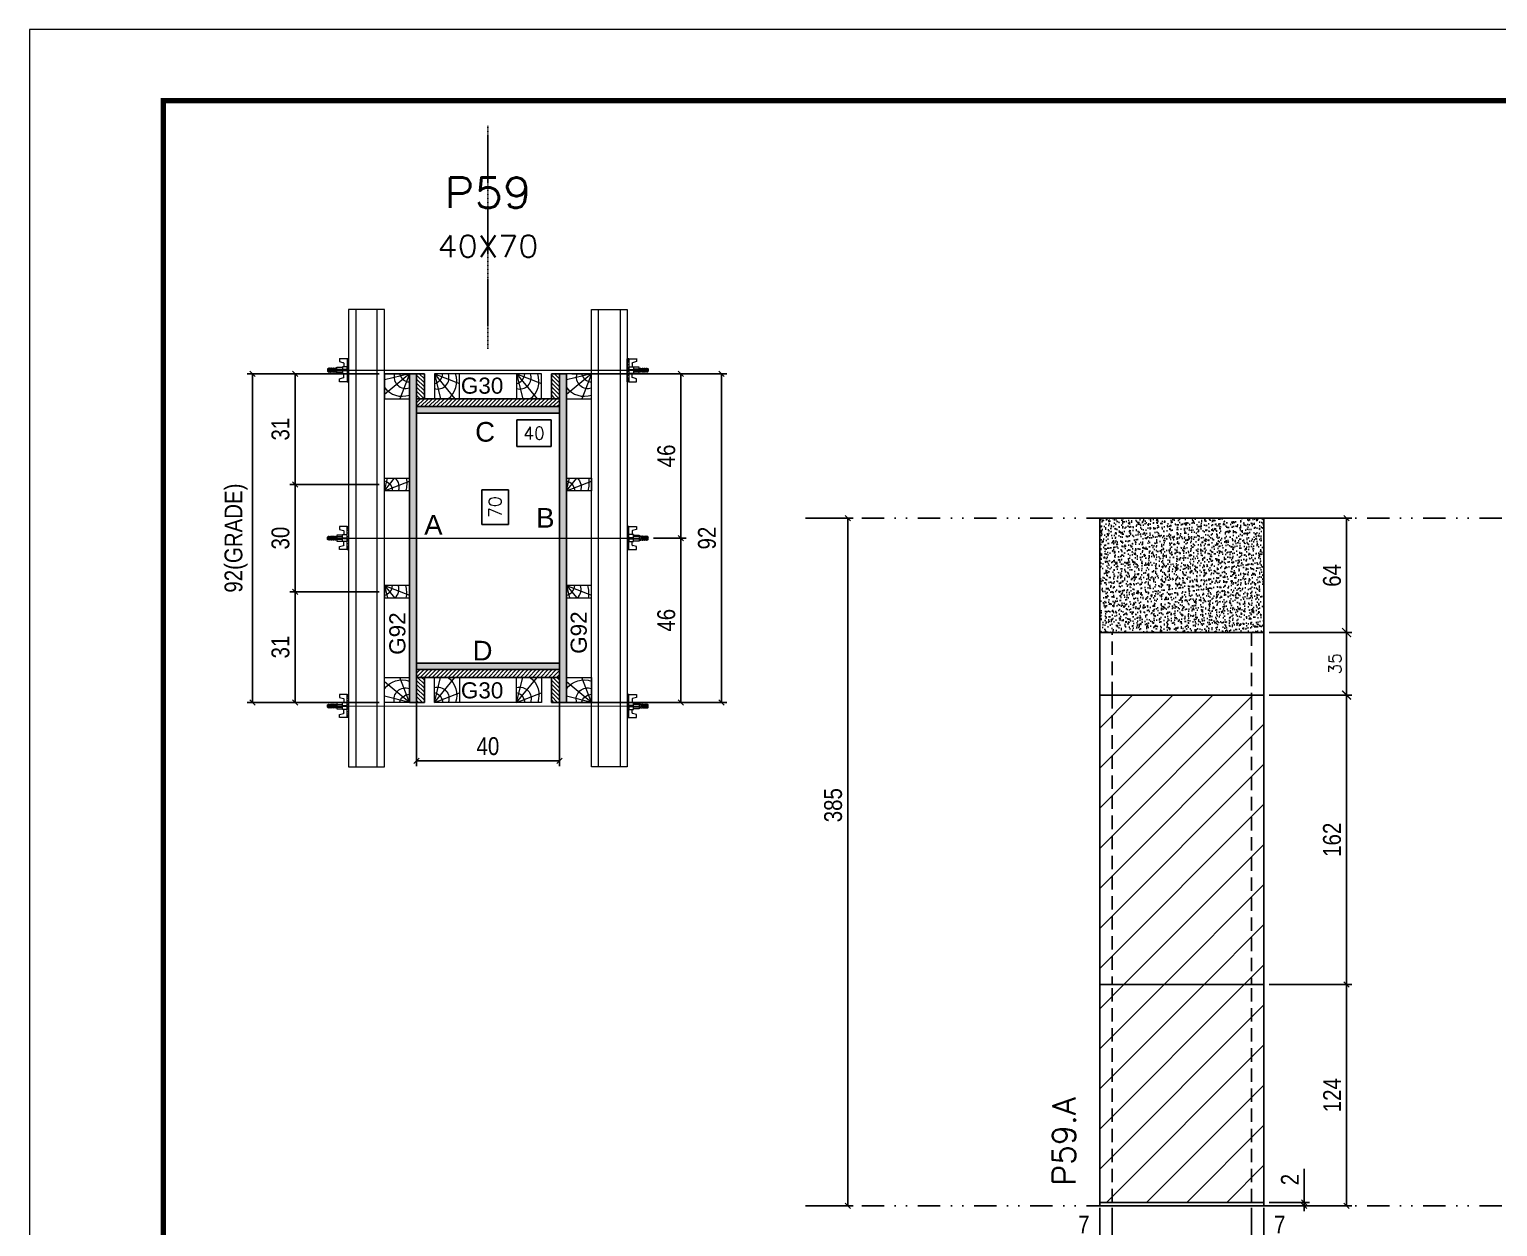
# Model space of a CAD drawing. Extents: x 1945 to 10875, y -3405 to 3369.
# Drawn here: x 1945 to 2767, y -3025 to -2355 of the extents above; entities that cross this region are included whole.
import ezdxf
from ezdxf.enums import TextEntityAlignment as Align

# ---------------------------------------------------------------- set-up
doc = ezdxf.new("R2010")
doc.units = 0
for name, pattern in [('DASHED', [0.75, 0.5, -0.25]), ('DIVIDE2', [0.625, 0.25, -0.125, 0, -0.125, 0, -0.125]), ('HIDDEN', [0.375, 0.25, -0.125])]:
    doc.linetypes.add(name, pattern=pattern)
for name, color, linetype in [('CHAPA', 1, 'Continuous'), ('COTA', 241, 'Continuous'), ('cotas', 4, 'Continuous'), ('FUNDOS', 1, 'Continuous'), ('MEIO_PONT', 93, 'Continuous'), ('Nível', 160, 'Continuous'), ('Painéis', 200, 'Continuous'), ('SARRAFO', 251, 'Continuous'), ('Sarrafo de Pressão', 42, 'HIDDEN'), ('Texto de Titulo', 7, 'Continuous'), ('Texto Qtd Sarr', 242, 'Continuous'), ('TEXTO_GERAL', 7, 'Continuous')]:
    doc.layers.add(name, color=color, linetype=linetype)
for name, color, linetype, lineweight in [('Folhas', 255, 'Continuous', 9), ('Hachura', 251, 'Continuous', 9), ('Madeira', 126, 'Continuous', 18), ('Perfil Metálico', 224, 'Continuous', 18), ('SARRAFO DE PRESSAO', 251, 'DASHED', 9), ('Texto Seção', 7, 'Continuous', 15)]:
    doc.layers.add(name, color=color, linetype=linetype, lineweight=lineweight)
doc.styles.add('ARIAL', font='arial.ttf')
doc.styles.add('COTA TECNICA', font='techl___.ttf', dxfattribs={"height": 10})
doc.styles.add('COTA TECNICA 2X', font='techl___.ttf', dxfattribs={"height": 10})
doc.styles.add('COTA TECNICA-50', font='techl___.ttf', dxfattribs={"height": 10})
doc.styles.add('REGUA-120', font='ROMANS.shx', dxfattribs={"height": 15})
doc.styles.add('ROMANS', font='romans.shx')
doc.styles.add('SANSSERIF', font='sas_____.pfb')
doc.dimstyles.new('COTA PAINEL-50', dxfattribs={"dimtxt": 10, "dimasz": 3, "dimexe": 3, "dimexo": 3, "dimgap": 3, "dimtad": 1, "dimdec": 1, "dimzin": 12, "dimdsep": 46, "dimtxsty": 'COTA TECNICA-50', "dimblk1": 'OBLIQUE', "dimblk2": 'OBLIQUE', "dimsah": 1, "dimcen": 0.9, "dimclrd": 4, "dimclre": 4, "dimclrt": 240, "dimadec": 1, "dimazin": 3, "dimtfac": 1, "dimtdec": 1, "dimtmove": 0, "dimatfit": 3, "dimfxl": 1, "dimtolj": 1, "dimtzin": 12, "dimarcsym": 0})
doc.dimstyles.new('Cota Paínel', dxfattribs={"dimtxt": 7, "dimasz": 5, "dimexe": 3, "dimexo": 3, "dimgap": 3, "dimtad": 1, "dimdec": 1, "dimzin": 12, "dimdsep": 46, "dimtxsty": 'ROMANS', "dimblk": 'ARCHTICK', "dimcen": 0, "dimclrd": 4, "dimclre": 4, "dimclrt": 1, "dimadec": 1, "dimazin": 3, "dimtfac": 1, "dimtdec": 1, "dimtmove": 0, "dimatfit": 3, "dimldrblk": 'OBLIQUE', "dimfxl": 1, "dimtolj": 1, "dimtzin": 12, "dimarcsym": 0})
doc.dimstyles.new('PAINEL', dxfattribs={"dimtxt": 10, "dimasz": 3, "dimexe": 3, "dimexo": 3, "dimgap": 3, "dimtad": 1, "dimdec": 1, "dimzin": 12, "dimdsep": 46, "dimtxsty": 'COTA TECNICA', "dimblk1": 'OBLIQUE', "dimblk2": 'OBLIQUE', "dimsah": 1, "dimcen": 0.9, "dimclrd": 4, "dimclre": 4, "dimclrt": 240, "dimadec": 1, "dimazin": 3, "dimtfac": 1, "dimtdec": 1, "dimtmove": 0, "dimatfit": 3, "dimfxl": 1, "dimtolj": 1, "dimtzin": 12, "dimarcsym": 0})
doc.dimstyles.new('SECAO PILAR', dxfattribs={"dimtxt": 10, "dimasz": 3, "dimexe": 3, "dimexo": 3, "dimgap": 3, "dimtad": 1, "dimdec": 1, "dimlfac": 0.5, "dimzin": 12, "dimdsep": 46, "dimtxsty": 'COTA TECNICA 2X', "dimblk1": 'OBLIQUE', "dimblk2": 'OBLIQUE', "dimsah": 1, "dimcen": 0.9, "dimclrd": 256, "dimclre": 256, "dimclrt": 256, "dimadec": 1, "dimazin": 3, "dimtfac": 1, "dimtdec": 1, "dimtmove": 0, "dimatfit": 3, "dimfxl": 1, "dimtolj": 1, "dimtzin": 12, "dimarcsym": 0})
doc.dimstyles.new('SECÇÃO 2', dxfattribs={"dimtxt": 7, "dimasz": 6, "dimexe": 0.18, "dimexo": 2, "dimgap": -4, "dimtad": 3, "dimdec": 1, "dimlfac": 0.5, "dimzin": 12, "dimdsep": 46, "dimtxsty": 'ROMANS', "dimblk": 'ARCHTICK', "dimcen": 0.09, "dimse1": 1, "dimse2": 1, "dimsd1": 1, "dimsd2": 1, "dimclrd": 180, "dimclre": 5, "dimclrt": 1, "dimadec": 0, "dimazin": 3, "dimtfac": 1, "dimtdec": 1, "dimtofl": 0, "dimtmove": 0, "dimatfit": 3, "dimldrblk": 'ARCHTICK', "dimfxl": 1, "dimtolj": 1, "dimtzin": 0, "dimarcsym": 0})
pattern_1 = [(45, (-128674.293, -34148.98), (-11.2253202, 11.2253202), [])]

# ---------------------------------------------------------------- blocks, each defined once
blk = doc.blocks.new('9999999999')
at = {"layer": 'Folhas'}
blk.add_lwpolyline([(98138.98, 34190.21), (99623.98, 34190.21), (99623.98, 35240.21), (98138.98, 35240.21)], close=True, dxfattribs=at)
at = {"layer": 'Folhas', "color": 30, "const_width": 3}
blk.add_lwpolyline([(98213.98, 34230.21), (99583.98, 34230.21), (99583.98, 35200.21), (98213.98, 35200.21)], close=True, dxfattribs=at)
blk = doc.blocks.new('titulo1')
at = {"layer": 'Defpoints', "color": 252, "linetype": 'HIDDEN', "ltscale": 2}
blk.add_line((0, 0), (0, 125), dxfattribs=at)
at = {"layer": 'Defpoints', "style": 'ROMANS', "oblique": 15}
blk.add_attdef('FOLHA', text='', height=10, dxfattribs=at).set_placement((0, 15.58), align=Align.MIDDLE_CENTER)
at = {"layer": 'Texto Qtd Sarr', "color": 3, "style": 'ROMANS', "oblique": 15}
for tag, height, p in [('TITULO', 17, (0, 71.45)), ('SEÇÃO', 12, (0, 41.55))]:
    blk.add_attdef(tag, text='', height=height, dxfattribs=at).set_placement(p, align=Align.MIDDLE_CENTER)
blk = doc.blocks.new('_Oblique')
at = {"color": 0, "linetype": 'ByBlock', "lineweight": -2}
blk.add_line((-0.5, -0.5), (0.5, 0.5), dxfattribs=at)
blk = doc.blocks.new('*D306')
at = {"layer": 'cotas', "color": 4, "linetype": 'ByBlock', "lineweight": -2, "transparency": 16777216}
for p, q in [((2382.86, -2628.22), (2406.58, -2628.22)), ((2403.58, -2628.22), (2403.58, -3013.22)), ((2382.86, -3013.22), (2406.58, -3013.22))]:
    blk.add_line(p, q, dxfattribs=at)
at = {"layer": 'Defpoints', "color": 0, "linetype": 'ByBlock', "transparency": 16777216}
for p in [(2379.86, -2628.22), (2379.86, -3013.22), (2403.58, -3013.22)]:
    blk.add_point(p, dxfattribs=at)
at = {"layer": 'cotas', "color": 4, "linetype": 'ByBlock', "lineweight": -2, "transparency": 16777216, "xscale": 3, "yscale": 3, "zscale": 3}
for p, rotation in [((2403.58, -2628.22), 90), ((2403.58, -3013.22), 270)]:
    blk.add_blockref('_Oblique', p, dxfattribs=dict(at, rotation=rotation))
at = {"layer": 'cotas', "color": 240, "linetype": 'ByBlock', "transparency": 16777216, "insert": (2395.34, -2788.87), "char_height": 10, "attachment_point": 5, "rotation": 90, "style": 'COTA TECNICA'}
blk.add_mtext('\\A1;385', dxfattribs=at)
blk = doc.blocks.new('*D72')
at = {"layer": 'COTA', "color": 180, "lineweight": -2, "transparency": 16777216}
for p, q in [((2213.51, -2612.29), (2198.51, -2612.29)), ((2198.51, -2612.29), (2198.51, -2631.62)), ((2213.51, -2631.62), (2213.51, -2612.29)), ((2198.51, -2631.62), (2213.51, -2631.62))]:
    blk.add_line(p, q, dxfattribs=at)
at = {"layer": 'Defpoints', "color": 0, "transparency": 16777216}
for p in [(2162, -2569.32), (2162, -2709.32), (2217.51, -2709.32)]:
    blk.add_point(p, dxfattribs=at)
at = {"layer": 'COTA', "color": 1, "transparency": 16777216, "insert": (2206.01, -2621.95), "char_height": 7, "attachment_point": 5, "rotation": 90, "style": 'ROMANS'}
blk.add_mtext('\\A1;70', dxfattribs=at)
blk = doc.blocks.new('_ArchTick')
at = {"color": 0, "linetype": 'ByBlock', "const_width": 0.15}
blk.add_lwpolyline([(-0.5, -0.5), (0.5, 0.5)], dxfattribs=at)
blk = doc.blocks.new('*D73')
at = {"layer": 'COTA', "lineweight": -2, "transparency": 16777216}
for p, q in [((2249, -2547.32), (2335.78, -2547.32)), ((2332.78, -2547.32), (2332.78, -2731.32)), ((2249, -2731.32), (2335.78, -2731.32))]:
    blk.add_line(p, q, dxfattribs=at)
at = {"layer": 'Defpoints', "color": 0, "transparency": 16777216}
for p in [(2246, -2547.32), (2246, -2731.32), (2332.78, -2731.32)]:
    blk.add_point(p, dxfattribs=at)
at = {"layer": 'COTA', "lineweight": -2, "transparency": 16777216, "xscale": 3, "yscale": 3, "zscale": 3}
for p, rotation in [((2332.78, -2547.32), 90), ((2332.78, -2731.32), 270)]:
    blk.add_blockref('_Oblique', p, dxfattribs=dict(at, rotation=rotation))
at = {"layer": 'COTA', "transparency": 16777216, "insert": (2324.69, -2639.32), "char_height": 10, "attachment_point": 5, "rotation": 90, "style": 'COTA TECNICA 2X'}
blk.add_mtext('\\A1;92', dxfattribs=at)
blk = doc.blocks.new('*D74')
at = {"layer": 'COTA', "lineweight": -2, "transparency": 16777216}
for p, q in [((2283, -2547.32), (2313.01, -2547.32)), ((2310.01, -2547.32), (2310.01, -2639.32)), ((2294.8, -2639.32), (2313.01, -2639.32))]:
    blk.add_line(p, q, dxfattribs=at)
at = {"layer": 'Defpoints', "color": 0, "transparency": 16777216}
for p in [(2280, -2547.32), (2291.8, -2639.32), (2310.01, -2639.32)]:
    blk.add_point(p, dxfattribs=at)
at = {"layer": 'COTA', "lineweight": -2, "transparency": 16777216, "xscale": 3, "yscale": 3, "zscale": 3}
for p, rotation in [((2310.01, -2547.32), 90), ((2310.01, -2639.32), 270)]:
    blk.add_blockref('_Oblique', p, dxfattribs=dict(at, rotation=rotation))
at = {"layer": 'COTA', "transparency": 16777216, "insert": (2301.91, -2593.32), "char_height": 10, "attachment_point": 5, "rotation": 90, "style": 'COTA TECNICA 2X'}
blk.add_mtext('\\A1;46', dxfattribs=at)
blk = doc.blocks.new('*D75')
at = {"layer": 'COTA', "lineweight": -2, "transparency": 16777216}
for p, q in [((2294.8, -2639.32), (2313.01, -2639.32)), ((2310.01, -2731.32), (2310.01, -2639.32)), ((2283, -2731.32), (2313.01, -2731.32))]:
    blk.add_line(p, q, dxfattribs=at)
at = {"layer": 'Defpoints', "color": 0, "transparency": 16777216}
for p in [(2291.8, -2639.32), (2310.01, -2639.32), (2280, -2731.32)]:
    blk.add_point(p, dxfattribs=at)
at = {"layer": 'COTA', "lineweight": -2, "transparency": 16777216, "xscale": 3, "yscale": 3, "zscale": 3}
for p, rotation in [((2310.01, -2639.32), 90), ((2310.01, -2731.32), 270)]:
    blk.add_blockref('_Oblique', p, dxfattribs=dict(at, rotation=rotation))
at = {"layer": 'COTA', "transparency": 16777216, "insert": (2301.91, -2685.32), "char_height": 10, "attachment_point": 5, "rotation": 90, "style": 'COTA TECNICA 2X'}
blk.add_mtext('\\A1;46', dxfattribs=at)
blk = doc.blocks.new('*D76')
at = {"layer": 'COTA', "color": 180, "lineweight": -2, "transparency": 16777216}
for p, q in [((2237.5, -2573.12), (2218.17, -2573.12)), ((2218.17, -2573.12), (2218.17, -2588.12)), ((2237.5, -2588.12), (2237.5, -2573.12)), ((2218.17, -2588.12), (2237.5, -2588.12))]:
    blk.add_line(p, q, dxfattribs=at)
at = {"layer": 'Defpoints', "color": 0, "transparency": 16777216}
for p in [(2162, -2569.32), (2242, -2569.32), (2242, -2592.12)]:
    blk.add_point(p, dxfattribs=at)
at = {"layer": 'COTA', "color": 1, "transparency": 16777216, "insert": (2227.84, -2580.62), "char_height": 7, "attachment_point": 5, "style": 'ROMANS'}
blk.add_mtext('\\A1;40', dxfattribs=at)
blk = doc.blocks.new('PONTALETE')
at = {"layer": 'Madeira'}
for q in [(2.71, 7), (7, 5.76), (7, 1.74)]:
    blk.add_line((0, 0), q, dxfattribs=at)
blk.add_lwpolyline([(0, 0), (7, 0), (7, 7), (0, 7)], close=True, dxfattribs=at)
for centre, radius, start, end in [((2.04, 0.06), 6.23, 37.2818, 109.0913), ((1.09, 0.9), 3.19, 343.603, 109.9847), ((-0.21, -0.78), 3.09, 14.6322, 86.0383)]:
    blk.add_arc(centre, radius, start, end, dxfattribs=at)
blk = doc.blocks.new('*D77')
at = {"layer": 'COTA', "lineweight": -2, "transparency": 16777216}
for p, q in [((2141, -2547.32), (2067.23, -2547.32)), ((2070.23, -2547.32), (2070.23, -2731.32)), ((2141, -2731.32), (2067.23, -2731.32))]:
    blk.add_line(p, q, dxfattribs=at)
at = {"layer": 'Defpoints', "color": 0, "transparency": 16777216}
for p in [(2144, -2547.32), (2070.23, -2731.32), (2144, -2731.32)]:
    blk.add_point(p, dxfattribs=at)
at = {"layer": 'COTA', "lineweight": -2, "transparency": 16777216, "xscale": 3, "yscale": 3, "zscale": 3}
for p, rotation in [((2070.23, -2547.32), 90), ((2070.23, -2731.32), 270)]:
    blk.add_blockref('_Oblique', p, dxfattribs=dict(at, rotation=rotation))
at = {"layer": 'COTA', "transparency": 16777216, "insert": (2061, -2639.32), "char_height": 10, "attachment_point": 5, "rotation": 90, "style": 'COTA TECNICA 2X'}
blk.add_mtext('\\A1;92(GRADE)', dxfattribs=at)
blk = doc.blocks.new('MEIO PONTALETE')
at = {"layer": 'Madeira'}
for q in [(2.71, 7), (3.5, 2.88), (3.5, 0.87)]:
    blk.add_line((0, 0), q, dxfattribs=at)
blk.add_lwpolyline([(0, 0), (3.5, 0), (3.5, 7), (0, 7)], close=True, dxfattribs=at)
for centre, radius, start, end in [((2.04, 0.06), 6.23, 76.4499, 109.0913), ((1.09, 0.9), 3.19, 40.9063, 109.9847), ((-0.21, -0.78), 3.09, 14.6322, 86.0383)]:
    blk.add_arc(centre, radius, start, end, dxfattribs=at)
blk = doc.blocks.new('*D78')
at = {"layer": 'COTA', "lineweight": -2, "transparency": 16777216}
for p, q in [((2141, -2669.32), (2091.07, -2669.32)), ((2094.07, -2669.32), (2094.07, -2731.32)), ((2141, -2731.32), (2091.07, -2731.32))]:
    blk.add_line(p, q, dxfattribs=at)
at = {"layer": 'Defpoints', "color": 0, "transparency": 16777216}
for p in [(2144, -2669.32), (2094.07, -2731.32), (2144, -2731.32)]:
    blk.add_point(p, dxfattribs=at)
at = {"layer": 'COTA', "lineweight": -2, "transparency": 16777216, "xscale": 3, "yscale": 3, "zscale": 3}
for p, rotation in [((2094.07, -2669.32), 90), ((2094.07, -2731.32), 270)]:
    blk.add_blockref('_Oblique', p, dxfattribs=dict(at, rotation=rotation))
at = {"layer": 'COTA', "transparency": 16777216, "insert": (2085.85, -2700.32), "char_height": 10, "attachment_point": 5, "rotation": 90, "style": 'COTA TECNICA 2X'}
blk.add_mtext('\\A1;31', dxfattribs=at)
blk = doc.blocks.new('C')
at = {"layer": 'Hachura', "color": 0}
for p, q in [((0, 3.22), (0, -3.22)), ((0.45, 3.22), (0, 3.22)), ((0.46, 3.16), (0, 3.16)), ((0.46, 3.05), (0, 3.05)), ((0.46, 2.88), (0, 2.88)), ((0, 2.75), (0, -1.16)), ((0.46, 2.65), (0, 2.65)), ((0.46, 2.23), (0, 2.23)), ((0.46, 1.51), (0, 1.51)), ((0.39, 0.49), (0.17, 0.49)), ((0.45, -3.23), (0.45, 3.22)), ((0.45, 3.22), (2.58, 3.22)), ((1.74, 0.97), (0.45, 0.97)), ((1.45, 0.1), (0.45, 0.1)), ((1.35, 1.94), (1.35, 0.96)), ((2.58, 2.39), (1.47, 2.09)), ((1.74, -0.97), (1.74, 0.97)), ((1.74, 0.97), (1.74, 0.84)), ((1.74, 0.97), (1.74, 0.84)), ((1.74, 0.84), (3.35, 0.84)), ((3.35, 0.45), (1.74, 0.45)), ((2.58, 3.22), (2.58, 2.39)), ((3.32, 0.84), (3.32, -0.84)), ((3.35, 0.84), (3.35, -0.84)), ((3.68, 0.45), (3.35, 0.45)), ((3.84, -0.52), (3.35, 0.45)), ((3.35, 0.06), (3.67, -0.57)), ((3.68, 0.45), (4.16, -0.52)), ((3.72, 0.5), (4.25, -0.57)), ((4.37, -0.55), (3.83, 0.53)), ((4.15, 0.45), (3.93, 0.45)), ((4.42, -0.52), (3.93, 0.45)), ((4.15, 0.45), (4.26, 0.45)), ((4.26, 0.45), (4.74, -0.52)), ((4.3, 0.5), (4.83, -0.57)), ((4.95, -0.55), (4.41, 0.53)), ((4.51, 0.45), (4.84, 0.45)), ((5, -0.52), (4.51, 0.45)), ((4.84, 0.45), (5.32, -0.52)), ((4.88, 0.5), (5.41, -0.57)), ((5.53, -0.55), (4.99, 0.53)), ((5.58, -0.52), (5.09, 0.45)), ((5.42, 0.45), (5.09, 0.45)), ((5.58, -0.52), (5.09, 0.45)), ((5.42, 0.45), (5.74, -0.19)), ((5.46, 0.5), (5.74, -0.07)), ((5.74, 0.19), (5.57, 0.53)), ((5.74, 0.32), (5.68, 0.45)), ((5.68, 0.45), (5.74, 0.45)), ((5.74, 0.45), (5.9, 0.29)), ((5.74, 0.45), (5.74, -0.52)), ((5.9, -0.36), (5.9, 0.29)), ((0.45, 0), (0, 0)), ((0.46, -1.52), (0, -1.52)), ((0.46, -2.23), (0, -2.23)), ((0.46, -2.65), (0, -2.65)), ((0.46, -2.88), (0, -2.88)), ((0.46, -3.05), (0, -3.05)), ((0.46, -3.16), (0, -3.16)), ((0, -3.22), (2.57, -3.22)), ((0.08, -0.48), (0.29, -0.48)), ((0.29, -0.48), (0.4, -0.48)), ((0.45, 0), (0.45, -0.97)), ((0.45, -0.16), (1.45, -0.16)), ((0.45, -0.65), (0.45, -0.32)), ((0.45, -3.23), (0.45, -0.65)), ((0.45, -0.97), (1.74, -0.97)), ((1.35, -1.94), (1.35, -0.97)), ((2.58, -2.39), (1.47, -2.1)), ((3.35, -0.32), (1.74, -0.32)), ((3.35, -0.84), (1.74, -0.84)), ((2.58, -3.23), (2.58, -2.39)), ((3.35, -0.07), (3.58, -0.52)), ((3.35, -0.52), (3.58, -0.52)), ((3.84, -0.52), (4.16, -0.52)), ((4.42, -0.52), (4.74, -0.52)), ((4.63, -0.52), (4.74, -0.52)), ((5, -0.52), (5.32, -0.52)), ((5.58, -0.52), (5.74, -0.52)), ((5.74, -0.52), (5.9, -0.36)), ((5.74, -0.52), (5.74, -0.52))]:
    blk.add_line(p, q, dxfattribs=at)
for centre, radius, start, end in [((1.52, 1.94), 0.161, 104.7436, 180), ((1.44, -0.03), 0.129, 272.695, 87.305), ((3.81, 0.39), 0.143, 25.5688, 154.4312), ((4.39, 0.39), 0.143, 25.5688, 154.4312), ((4.97, 0.39), 0.143, 25.5688, 154.4312), ((5.55, 0.39), 0.143, 25.5688, 154.4312), ((0.17, -0.37), 0.174, 221.744, 317.8592), ((1.52, -1.94), 0.161, 180, 255.2564), ((3.71, -0.4), 0.174, 222.1408, 318.256), ((4.29, -0.4), 0.174, 222.1408, 318.256), ((4.87, -0.4), 0.174, 222.1408, 318.256), ((5.45, -0.4), 0.174, 222.1408, 318.256), ((5.61, -0.4), 0.174, 317.8592, 318.256)]:
    blk.add_arc(centre, radius, start, end, dxfattribs=at)
blk = doc.blocks.new('*D79')
at = {"layer": 'COTA', "lineweight": -2, "transparency": 16777216}
for p, q in [((2141, -2547.32), (2091.07, -2547.32)), ((2094.07, -2547.32), (2094.07, -2609.32)), ((2141, -2609.32), (2091.07, -2609.32))]:
    blk.add_line(p, q, dxfattribs=at)
at = {"layer": 'Defpoints', "color": 0, "transparency": 16777216}
for p in [(2144, -2547.32), (2094.07, -2609.32), (2144, -2609.32)]:
    blk.add_point(p, dxfattribs=at)
at = {"layer": 'COTA', "lineweight": -2, "transparency": 16777216, "xscale": 3, "yscale": 3, "zscale": 3}
for p, rotation in [((2094.07, -2547.32), 90), ((2094.07, -2609.32), 270)]:
    blk.add_blockref('_Oblique', p, dxfattribs=dict(at, rotation=rotation))
at = {"layer": 'COTA', "transparency": 16777216, "insert": (2085.85, -2578.32), "char_height": 10, "attachment_point": 5, "rotation": 90, "style": 'COTA TECNICA 2X'}
blk.add_mtext('\\A1;31', dxfattribs=at)
blk = doc.blocks.new('*D80')
at = {"layer": 'COTA', "lineweight": -2, "transparency": 16777216}
for p, q in [((2141, -2609.32), (2091.07, -2609.32)), ((2094.07, -2609.32), (2094.07, -2669.32)), ((2141, -2669.32), (2091.07, -2669.32))]:
    blk.add_line(p, q, dxfattribs=at)
at = {"layer": 'Defpoints', "color": 0, "transparency": 16777216}
for p in [(2144, -2609.32), (2094.07, -2669.32), (2144, -2669.32)]:
    blk.add_point(p, dxfattribs=at)
at = {"layer": 'COTA', "lineweight": -2, "transparency": 16777216, "xscale": 3, "yscale": 3, "zscale": 3}
for p, rotation in [((2094.07, -2609.32), 90), ((2094.07, -2669.32), 270)]:
    blk.add_blockref('_Oblique', p, dxfattribs=dict(at, rotation=rotation))
at = {"layer": 'COTA', "transparency": 16777216, "insert": (2085.85, -2639.32), "char_height": 10, "attachment_point": 5, "rotation": 90, "style": 'COTA TECNICA 2X'}
blk.add_mtext('\\A1;30', dxfattribs=at)
blk = doc.blocks.new('*D307')
at = {"layer": 'COTA', "lineweight": -2, "transparency": 16777216}
for p, q in [((2162, -2715.92), (2162, -2766.96)), ((2242, -2715.92), (2242, -2766.96)), ((2162, -2763.96), (2242, -2763.96))]:
    blk.add_line(p, q, dxfattribs=at)
at = {"layer": 'Defpoints', "color": 0, "transparency": 16777216}
for p in [(2162, -2712.92), (2242, -2712.92), (2242, -2763.96)]:
    blk.add_point(p, dxfattribs=at)
at = {"layer": 'COTA', "lineweight": -2, "transparency": 16777216, "xscale": 3, "yscale": 3, "zscale": 3, "rotation": 180}
blk.add_blockref('_Oblique', (2162, -2763.96), dxfattribs=at)
at = {"layer": 'COTA', "lineweight": -2, "transparency": 16777216, "xscale": 3, "yscale": 3, "zscale": 3}
blk.add_blockref('_Oblique', (2242, -2763.96), dxfattribs=at)
at = {"layer": 'COTA', "transparency": 16777216, "insert": (2202, -2755.86), "char_height": 10, "attachment_point": 5, "style": 'COTA TECNICA 2X'}
blk.add_mtext('\\A1;40', dxfattribs=at)
blk = doc.blocks.new('*D452')
at = {"layer": 'COTA', "color": 4, "lineweight": -2, "transparency": 16777216}
for p, q in [((2544.57, -3014.22), (2544.57, -3068.39)), ((2636.57, -3014.22), (2636.57, -3068.39)), ((2544.57, -3065.39), (2636.57, -3065.39))]:
    blk.add_line(p, q, dxfattribs=at)
at = {"layer": 'Defpoints', "color": 0, "transparency": 16777216}
for p in [(2544.57, -3011.22), (2636.57, -3011.22), (2636.57, -3065.39)]:
    blk.add_point(p, dxfattribs=at)
at = {"layer": 'COTA', "color": 4, "lineweight": -2, "transparency": 16777216, "xscale": 3, "yscale": 3, "zscale": 3, "rotation": 180}
blk.add_blockref('_Oblique', (2544.57, -3065.39), dxfattribs=at)
at = {"layer": 'COTA', "color": 4, "lineweight": -2, "transparency": 16777216, "xscale": 3, "yscale": 3, "zscale": 3}
blk.add_blockref('_Oblique', (2636.57, -3065.39), dxfattribs=at)
at = {"layer": 'COTA', "color": 240, "transparency": 16777216, "insert": (2590.57, -3057.31), "char_height": 10, "attachment_point": 5, "style": 'COTA TECNICA'}
blk.add_mtext('\\A1;92', dxfattribs=at)
blk = doc.blocks.new('*D453')
at = {"layer": 'COTA', "color": 4, "lineweight": -2, "transparency": 16777216}
for p, q in [((2639.57, -2628.22), (2685.81, -2628.22)), ((2682.81, -2692.22), (2682.81, -2628.22)), ((2639.57, -2692.22), (2685.81, -2692.22))]:
    blk.add_line(p, q, dxfattribs=at)
at = {"layer": 'Defpoints', "color": 0, "transparency": 16777216}
for p in [(2636.57, -2628.22), (2682.81, -2628.22), (2636.57, -2692.22)]:
    blk.add_point(p, dxfattribs=at)
at = {"layer": 'COTA', "color": 4, "lineweight": -2, "transparency": 16777216, "xscale": 3, "yscale": 3, "zscale": 3}
for p, rotation in [((2682.81, -2628.22), 90), ((2682.81, -2692.22), 270)]:
    blk.add_blockref('_Oblique', p, dxfattribs=dict(at, rotation=rotation))
at = {"layer": 'COTA', "color": 240, "transparency": 16777216, "insert": (2674.7, -2660.22), "char_height": 10, "attachment_point": 5, "rotation": 90, "style": 'COTA TECNICA'}
blk.add_mtext('\\A1;64', dxfattribs=at)
blk = doc.blocks.new('*D454')
at = {"layer": 'COTA', "color": 4, "lineweight": -2, "transparency": 16777216}
for p, q in [((2639.57, -2889.22), (2685.81, -2889.22)), ((2682.81, -3013.22), (2682.81, -2889.22)), ((2639.57, -3013.22), (2685.81, -3013.22))]:
    blk.add_line(p, q, dxfattribs=at)
at = {"layer": 'Defpoints', "color": 0, "transparency": 16777216}
for p in [(2636.57, -2889.22), (2682.81, -2889.22), (2636.57, -3013.22)]:
    blk.add_point(p, dxfattribs=at)
at = {"layer": 'COTA', "color": 4, "lineweight": -2, "transparency": 16777216, "xscale": 3, "yscale": 3, "zscale": 3}
for p, rotation in [((2682.81, -2889.22), 90), ((2682.81, -3013.22), 270)]:
    blk.add_blockref('_Oblique', p, dxfattribs=dict(at, rotation=rotation))
at = {"layer": 'COTA', "color": 240, "transparency": 16777216, "insert": (2674.73, -2951.22), "char_height": 10, "attachment_point": 5, "rotation": 90, "style": 'COTA TECNICA-50'}
blk.add_mtext('\\A1;124', dxfattribs=at)
blk = doc.blocks.new('*D455')
at = {"layer": 'COTA', "color": 4, "lineweight": -2, "transparency": 16777216}
for p, q in [((2659.09, -3011.22), (2659.09, -2992.42)), ((2639.57, -3011.22), (2662.09, -3011.22)), ((2639.57, -3013.22), (2662.09, -3013.22)), ((2659.09, -3013.22), (2659.09, -3011.22)), ((2659.09, -3013.22), (2659.09, -3016.22))]:
    blk.add_line(p, q, dxfattribs=at)
at = {"layer": 'Defpoints', "color": 0, "transparency": 16777216}
for p in [(2636.57, -3011.22), (2636.57, -3013.22), (2659.09, -3013.22)]:
    blk.add_point(p, dxfattribs=at)
at = {"layer": 'COTA', "color": 4, "lineweight": -2, "transparency": 16777216, "xscale": 3, "yscale": 3, "zscale": 3}
for p, rotation in [((2659.09, -3011.22), 270), ((2659.09, -3013.22), 90)]:
    blk.add_blockref('_Oblique', p, dxfattribs=dict(at, rotation=rotation))
at = {"layer": 'COTA', "color": 240, "transparency": 16777216, "insert": (2651.09, -2998.47), "char_height": 10, "attachment_point": 5, "rotation": 90, "style": 'COTA TECNICA-50'}
blk.add_mtext('\\A1;2', dxfattribs=at)
blk = doc.blocks.new('*D456')
at = {"layer": 'COTA', "color": 4, "lineweight": -2, "transparency": 16777216}
for p, q in [((2544.57, -3016.22), (2544.57, -3034.73)), ((2551.57, -3014.22), (2551.57, -3034.73)), ((2544.57, -3031.73), (2529.84, -3031.73)), ((2551.57, -3031.73), (2544.57, -3031.73))]:
    blk.add_line(p, q, dxfattribs=at)
at = {"layer": 'Defpoints', "color": 0, "transparency": 16777216}
for p in [(2544.57, -3013.22), (2551.57, -3011.22), (2544.57, -3031.73)]:
    blk.add_point(p, dxfattribs=at)
at = {"layer": 'COTA', "color": 4, "lineweight": -2, "transparency": 16777216, "xscale": 3, "yscale": 3, "zscale": 3, "rotation": 180}
blk.add_blockref('_Oblique', (2544.57, -3031.73), dxfattribs=at)
at = {"layer": 'COTA', "color": 4, "lineweight": -2, "transparency": 16777216, "xscale": 3, "yscale": 3, "zscale": 3}
blk.add_blockref('_Oblique', (2551.57, -3031.73), dxfattribs=at)
at = {"layer": 'COTA', "color": 240, "transparency": 16777216, "insert": (2535.7, -3023.65), "char_height": 10, "attachment_point": 5, "style": 'COTA TECNICA-50'}
blk.add_mtext('\\A1;7', dxfattribs=at)
blk = doc.blocks.new('*D457')
at = {"layer": 'COTA', "color": 4, "lineweight": -2, "transparency": 16777216}
for p, q in [((2629.57, -3014.22), (2629.57, -3034.73)), ((2636.57, -3016.22), (2636.57, -3034.73)), ((2629.57, -3031.73), (2636.57, -3031.73)), ((2636.57, -3031.73), (2651.3, -3031.73))]:
    blk.add_line(p, q, dxfattribs=at)
at = {"layer": 'Defpoints', "color": 0, "transparency": 16777216}
for p in [(2629.57, -3011.22), (2636.57, -3013.22), (2636.57, -3031.73)]:
    blk.add_point(p, dxfattribs=at)
at = {"layer": 'COTA', "color": 4, "lineweight": -2, "transparency": 16777216, "xscale": 3, "yscale": 3, "zscale": 3, "rotation": 180}
blk.add_blockref('_Oblique', (2629.57, -3031.73), dxfattribs=at)
at = {"layer": 'COTA', "color": 4, "lineweight": -2, "transparency": 16777216, "xscale": 3, "yscale": 3, "zscale": 3}
blk.add_blockref('_Oblique', (2636.57, -3031.73), dxfattribs=at)
at = {"layer": 'COTA', "color": 240, "transparency": 16777216, "insert": (2645.43, -3023.65), "char_height": 10, "attachment_point": 5, "style": 'COTA TECNICA-50'}
blk.add_mtext('\\A1;7', dxfattribs=at)
blk = doc.blocks.new('*D476')
at = {"layer": 'Defpoints', "color": 0, "linetype": 'ByBlock', "transparency": 16777216}
for p in [(2636.57, -2727.22), (2682.81, -2727.22), (2636.57, -2889.22)]:
    blk.add_point(p, dxfattribs=at)
at = {"layer": 'FUNDOS', "color": 4, "linetype": 'ByBlock', "lineweight": -2, "transparency": 16777216}
for p, q in [((2639.57, -2727.22), (2685.81, -2727.22)), ((2682.81, -2889.22), (2682.81, -2727.22)), ((2639.57, -2889.22), (2685.81, -2889.22))]:
    blk.add_line(p, q, dxfattribs=at)
at = {"layer": 'FUNDOS', "color": 4, "linetype": 'ByBlock', "lineweight": -2, "transparency": 16777216, "xscale": 3, "yscale": 3, "zscale": 3}
for p, rotation in [((2682.81, -2727.22), 90), ((2682.81, -2889.22), 270)]:
    blk.add_blockref('_Oblique', p, dxfattribs=dict(at, rotation=rotation))
at = {"layer": 'FUNDOS', "color": 240, "linetype": 'ByBlock', "transparency": 16777216, "insert": (2674.7, -2808.22), "char_height": 10, "attachment_point": 5, "rotation": 90, "style": 'COTA TECNICA'}
blk.add_mtext('\\A1;162', dxfattribs=at)
blk = doc.blocks.new('*D477')
at = {"layer": 'COTA', "color": 4, "lineweight": -2, "transparency": 16777216}
for p, q in [((2639.57, -2692.22), (2685.81, -2692.22)), ((2682.81, -2692.22), (2682.81, -2727.22)), ((2639.57, -2727.22), (2685.81, -2727.22))]:
    blk.add_line(p, q, dxfattribs=at)
at = {"layer": 'Defpoints', "color": 0, "transparency": 16777216}
for p in [(2636.57, -2692.22), (2636.57, -2727.22), (2682.81, -2727.22)]:
    blk.add_point(p, dxfattribs=at)
at = {"layer": 'COTA', "color": 4, "lineweight": -2, "transparency": 16777216, "xscale": 5, "yscale": 5, "zscale": 5}
for p, rotation in [((2682.81, -2692.22), 90), ((2682.81, -2727.22), 270)]:
    blk.add_blockref('_ArchTick', p, dxfattribs=dict(at, rotation=rotation))
at = {"layer": 'COTA', "color": 1, "transparency": 16777216, "insert": (2676.31, -2709.72), "char_height": 7, "attachment_point": 5, "rotation": 90, "style": 'ROMANS'}
blk.add_mtext('\\A1;35', dxfattribs=at)

msp = doc.modelspace()

# ---------------------------------------------------------------- hatches: boundary and pattern name
at = {"layer": 'COTA', "linetype": 'ByBlock'}
h = msp.add_hatch(dxfattribs=at)
h.set_pattern_fill('AR-CONC', color=256, scale=0.03)
h.set_pattern_definition([(50, (-128558.517, -29517.48), (5.46554007, -0.47817257), [0.5715, -6.2865]), (355, (-128558.517, -29517.48), (-1.05730264, 5.73170536), [0.4572, -5.02921753]), (100.4514447, (-128558.0613, -29517.52), (4.40823741, 5.25353256), [0.48570026, -5.34270734]), (46.1842, (-128558.517, -29515.956), (8.13237123, -1.26126984), [0.85725, -9.42975]), (96.6355576, (-128557.839, -29516.061), (7.122124, 7.42278374), [0.7285507, -8.01406824]), (351.184151, (-128558.517, -29515.956), (7.122124, 7.42278374), [0.685799, -7.54379196]), (21, (-128557.755, -29516.337), (4.54843174, -3.06795595), [0.5715, -6.2865]), (326, (-128557.755, -29516.337), (1.85406085, 5.52563898), [0.4572, -5.0292]), (71.451445, (-128557.376, -29516.5927), (6.40249258, 2.45768307), [0.48570026, -5.34269813]), (37.5, (-128558.5168, -29517.48), (0.092658098, 2.536651166), [0, -4.96824, 0, -5.1054, 0, -5.04825]), (7.5, (-128558.5168, -29517.48), (2.004589875, 3.005417245), [0, -2.91084, 0, -4.85394, 0, -1.92405]), (327.5, (-128560.216, -29517.48), (4.067717855, -0.17186232), [0, -1.905, 0, -5.9436, 0, -7.8867]), (317.5, (-128560.978, -29517.48), (4.44387544, 0.76279473), [0, -2.4765, 0, -3.94716, 0, -5.6007])])
h.paths.add_polyline_path([(2544.57, -2692.22), (2636.57, -2692.22), (2636.57, -2628.22), (2544.57, -2628.22)])
at = {"layer": 'Hachura'}
h = msp.add_hatch(color=256, dxfattribs=at)
h.dxf.hatch_style = 1
h.paths.add_polyline_path([(2162, -2731.32), (2158, -2731.32), (2158, -2547.32), (2162, -2547.32)])
h = msp.add_hatch(color=256, dxfattribs=at)
h.dxf.hatch_style = 1
h.paths.add_polyline_path([(2162, -2731.32), (2158, -2731.32), (2158, -2547.32), (2162, -2547.32)])
h = msp.add_hatch(dxfattribs=at)
h.set_pattern_fill('ANSI31', color=256, scale=0.5, angle=90, style=0)
h.set_pattern_definition([(135, (-20729.4059, 6576.6294), (-1.12253202, -1.12253202), [])])
h.paths.add_polyline_path([(2162, -2561.32), (2166.4, -2561.32), (2166.4, -2547.32), (2162, -2547.32)])
h = msp.add_hatch(dxfattribs=at)
h.set_pattern_fill('ANSI31', color=256, scale=0.5, angle=90, style=0)
h.set_pattern_definition([(135, (-20687.4059, 6576.6294), (-1.12253202, -1.12253202), [])])
h.paths.add_polyline_path([(2242, -2561.32), (2237.6, -2561.32), (2237.6, -2547.32), (2242, -2547.32)])
h = msp.add_hatch(color=256, dxfattribs=at)
h.dxf.hatch_style = 1
h.paths.add_polyline_path([(2242, -2731.32), (2246, -2731.32), (2246, -2547.32), (2242, -2547.32)])
h = msp.add_hatch(color=256, dxfattribs=at)
h.dxf.hatch_style = 1
h.paths.add_polyline_path([(2242, -2731.32), (2246, -2731.32), (2246, -2547.32), (2242, -2547.32)])
h = msp.add_hatch(dxfattribs=at)
h.set_pattern_fill('ANSI31', color=256, scale=0.5, style=0)
h.set_pattern_definition([(45, (11335.9541, 20363.6857), (-1.12253202, 1.12253202), [])])
h.paths.add_polyline_path([(2242, -2565.72), (2242, -2561.32), (2162, -2561.32), (2162, -2565.72)])
h = msp.add_hatch(color=256, dxfattribs=at)
h.dxf.hatch_style = 1
h.paths.add_polyline_path([(2162, -2565.72), (2162, -2569.32), (2242, -2569.32), (2242, -2565.72)])
h = msp.add_hatch(color=256, dxfattribs=at)
h.dxf.hatch_style = 1
h.paths.add_polyline_path([(2162, -2565.72), (2162, -2569.32), (2242, -2569.32), (2242, -2565.72)])
h = msp.add_hatch(color=256, dxfattribs=at)
h.dxf.hatch_style = 1
h.paths.add_polyline_path([(2162, -2709.32), (2162, -2712.92), (2242, -2712.92), (2242, -2709.32)])
h = msp.add_hatch(color=256, dxfattribs=at)
h.dxf.hatch_style = 1
h.paths.add_polyline_path([(2162, -2709.32), (2162, -2712.92), (2242, -2712.92), (2242, -2709.32)])
h = msp.add_hatch(dxfattribs=at)
h.set_pattern_fill('ANSI31', color=256, scale=0.5, style=0)
h.set_pattern_definition([(45, (11335.9541, 20389.6857), (-1.12253202, 1.12253202), [])])
h.paths.add_polyline_path([(2242, -2712.92), (2242, -2717.32), (2162, -2717.32), (2162, -2712.92)])
h = msp.add_hatch(dxfattribs=at)
h.set_pattern_fill('ANSI31', color=256, scale=0.5, angle=90, style=0)
h.set_pattern_definition([(135, (-20729.4059, 6771.6294), (-1.12253202, -1.12253202), [])])
h.paths.add_polyline_path([(2162, -2717.32), (2166.4, -2717.32), (2166.4, -2731.32), (2162, -2731.32)])
h = msp.add_hatch(dxfattribs=at)
h.set_pattern_fill('ANSI31', color=256, scale=0.5, angle=90, style=0)
h.set_pattern_definition([(135, (-20687.4059, 6771.6294), (-1.12253202, -1.12253202), [])])
h.paths.add_polyline_path([(2242, -2717.32), (2237.6, -2717.32), (2237.6, -2731.32), (2242, -2731.32)])
at = {"layer": 'Hachura', "linetype": 'ByBlock'}
h = msp.add_hatch(dxfattribs=at)
h.set_pattern_fill('ANSI31', color=256, scale=5)
h.set_pattern_definition(pattern_1)
h.paths.add_polyline_path([(2544.57, -2889.22), (2636.57, -2889.22), (2636.57, -2727.22), (2544.57, -2727.22)])
h = msp.add_hatch(dxfattribs=at)
h.set_pattern_fill('ANSI31', color=256, scale=5)
h.set_pattern_definition(pattern_1)
h.paths.add_polyline_path([(2636.57, -2889.22), (2544.57, -2889.22), (2544.57, -3011.22), (2636.57, -3011.22)])

# ---------------------------------------------------------------- linework, layer by layer
at = {"layer": 'CHAPA'}
for points in [[(2162, -2731.32), (2158, -2731.32), (2158, -2547.32), (2162, -2547.32)], [(2162, -2731.32), (2158, -2731.32), (2158, -2547.32), (2162, -2547.32)], [(2242, -2731.32), (2246, -2731.32), (2246, -2547.32), (2242, -2547.32)], [(2242, -2731.32), (2246, -2731.32), (2246, -2547.32), (2242, -2547.32)], [(2162, -2565.72), (2162, -2569.32), (2242, -2569.32), (2242, -2565.72)], [(2162, -2565.72), (2162, -2569.32), (2242, -2569.32), (2242, -2565.72)], [(2162, -2709.32), (2162, -2712.92), (2242, -2712.92), (2242, -2709.32)], [(2162, -2709.32), (2162, -2712.92), (2242, -2712.92), (2242, -2709.32)]]:
    msp.add_lwpolyline(points, close=True, dxfattribs=at)
at = {"layer": 'COTA', "linetype": 'ByBlock'}
msp.add_lwpolyline([(2544.57, -2692.22), (2636.57, -2692.22), (2636.57, -2628.22), (2544.57, -2628.22)], close=True, dxfattribs=at)
at = {"layer": 'Hachura'}
for p, q in [((2113.2, -2545.32), (2287, -2545.31)), ((2113.2, -2639.32), (2287, -2639.33)), ((2113.2, -2733.32), (2287, -2733.33))]:
    msp.add_line(p, q, dxfattribs=at)
at = {"layer": 'Madeira'}
for points in [[(2158, -2731.32), (2144, -2731.32), (2144, -2547.32), (2158, -2547.32)], [(2172.01, -2547.32), (2172.01, -2561.32), (2232, -2561.32), (2232, -2547.32)], [(2246, -2731.32), (2260, -2731.32), (2260, -2547.32), (2246, -2547.32)], [(2172.01, -2731.32), (2172.01, -2717.32), (2232, -2717.32), (2232, -2731.32)]]:
    msp.add_lwpolyline(points, close=True, dxfattribs=at)
at = {"layer": 'Nível', "color": 4, "linetype": 'DIVIDE2', "ltscale": 50}
for p, q in [((2379.86, -2628.22), (3390.21, -2628.22)), ((2379.86, -3013.22), (3390.21, -3013.22))]:
    msp.add_line(p, q, dxfattribs=at)
at = {"layer": 'Painéis'}
for p, q in [((2544.57, -2692.22), (2636.57, -2692.22)), ((2544.57, -2727.22), (2544.57, -2692.22)), ((2636.57, -2692.22), (2636.57, -2727.22)), ((2636.57, -2727.22), (2544.57, -2727.22))]:
    msp.add_line(p, q, dxfattribs=at)
for points in [[(2242, -2569.32), (2162, -2569.32), (2162, -2709.32), (2242, -2709.32)], [(2544.57, -2889.22), (2636.57, -2889.22), (2636.57, -2727.22), (2544.57, -2727.22)], [(2544.57, -3011.22), (2636.57, -3011.22), (2636.57, -2889.22), (2544.57, -2889.22)], [(2544.57, -3011.22), (2636.57, -3011.22), (2636.57, -3013.22), (2544.57, -3013.22)]]:
    msp.add_lwpolyline(points, close=True, dxfattribs=at)
at = {"layer": 'Perfil Metálico'}
for points in [[(2124, -2767.32), (2144, -2767.32), (2144, -2511.32), (2124, -2511.32)], [(2140, -2511.32), (2128, -2511.32), (2128, -2767.32), (2140, -2767.32)], [(2280, -2767.32), (2260, -2767.32), (2260, -2511.32), (2280, -2511.32)], [(2264, -2511.32), (2276, -2511.32), (2276, -2767.32), (2264, -2767.32)]]:
    msp.add_lwpolyline(points, close=True, dxfattribs=at)
at = {"layer": 'SARRAFO'}
for points in [[(2166.4, -2547.32), (2166.4, -2561.32), (2162, -2561.32), (2162, -2547.32)], [(2237.6, -2547.32), (2237.6, -2561.32), (2242, -2561.32), (2242, -2547.32)], [(2162, -2561.32), (2242, -2561.32), (2242, -2565.72), (2162, -2565.72)], [(2162, -2717.32), (2242, -2717.32), (2242, -2712.92), (2162, -2712.92)], [(2166.4, -2731.32), (2166.4, -2717.32), (2162, -2717.32), (2162, -2731.32)], [(2237.6, -2731.32), (2237.6, -2717.32), (2242, -2717.32), (2242, -2731.32)]]:
    msp.add_lwpolyline(points, close=True, dxfattribs=at)
at = {"layer": 'Sarrafo de Pressão', "ltscale": 30}
for p, q in [((2551.57, -2727.22), (2551.57, -2692.22)), ((2629.57, -2692.22), (2629.57, -2727.22)), ((2551.57, -2727.22), (2551.57, -2889.22)), ((2629.57, -2728.02), (2629.57, -2889.22)), ((2551.57, -3011.22), (2551.57, -2889.22)), ((2629.57, -3011.22), (2629.57, -2889.22))]:
    msp.add_line(p, q, dxfattribs=at)

# ---------------------------------------------------------------- block references
at = {"layer": 'Hachura', "linetype": 'Continuous', "yscale": 2, "zscale": 2, "rotation": 180}
for p, xscale in [((2124, -2545.32), 2), ((2280, -2545.32), -2)]:
    msp.add_blockref('C', p, dxfattribs=dict(at, xscale=xscale))
at = {"layer": 'Hachura', "linetype": 'Continuous', "yscale": 2, "zscale": 2}
for p, xscale in [((2124, -2639.32), -2), ((2280, -2639.32), 2), ((2124, -2733.32), -2), ((2280, -2733.32), 2)]:
    msp.add_blockref('C', p, dxfattribs=dict(at, xscale=xscale))
at = {"layer": 'MEIO_PONT'}
for name, p, xscale, yscale, zscale, rotation in [('PONTALETE', (2158, -2547.32), 2, 2, 2, 180), ('PONTALETE', (2172.01, -2547.32), 2, 2, 2, 270), ('PONTALETE', (2218, -2547.32), 2, 2, 2, 270), ('PONTALETE', (2260, -2547.32), 2, 2, 2, 180), ('MEIO PONTALETE', (2144, -2612.82), -1.999999997962732, 1.999999997962732, 1.999999997962732, 270), ('MEIO PONTALETE', (2246, -2612.82), -1.999999997962732, 1.999999997962732, 1.999999997962732, 270), ('MEIO PONTALETE', (2144, -2665.82), 1.999999997962732, 1.999999997962732, 1.999999997962732, 270), ('MEIO PONTALETE', (2246, -2665.82), 1.999999997962732, 1.999999997962732, 1.999999997962732, 270), ('PONTALETE', (2172.01, -2731.32), -2, 2, 2, 270), ('PONTALETE', (2218, -2731.32), -2, 2, 2, 270)]:
    msp.add_blockref(name, p, dxfattribs=dict(at, xscale=xscale, yscale=yscale, zscale=zscale, rotation=rotation))
at = {"layer": 'MEIO_PONT', "xscale": -2, "yscale": 2, "zscale": 2}
for p in [(2158, -2731.32), (2260, -2731.32)]:
    msp.add_blockref('PONTALETE', p, dxfattribs=at)
at = {"layer": 'SARRAFO DE PRESSAO', "color": 6, "linetype": 'ByBlock'}
msp.add_blockref('9999999999', (-96193.77, -37594.71), dxfattribs=at)
at = {"layer": 'Texto Seção'}
ref = msp.add_blockref('titulo1', (2202, -2533.45), dxfattribs=at)
ref.add_attrib('TITULO', 'P59', dxfattribs={"layer": 'Texto de Titulo', "color": 7, "height": 17, "style": 'ROMANS', "width": 1.1}).set_placement((2202, -2445.95), align=Align.MIDDLE_CENTER)
ref.add_attrib('SEÇÃO', '40X70', dxfattribs={"layer": 'Texto de Titulo', "color": 7, "height": 12, "style": 'ROMANS', "width": 1.1}).set_placement((2202, -2475.95), align=Align.MIDDLE_CENTER)

# ---------------------------------------------------------------- texts
at = {"layer": 'Texto Seção', "insert": (2531.1, -3001.97), "char_height": 13, "width": 285.3299, "attachment_point": 7, "rotation": 90, "style": 'REGUA-120'}
msp.add_mtext('P59.A', dxfattribs=at)
at = {"layer": 'TEXTO_GERAL', "style": 'ARIAL'}
for s, p in [('C', (2200.41, -2579.82)), ('B', (2234.18, -2627.96)), ('A', (2171.46, -2631.88)), ('D', (2199.01, -2702.32))]:
    msp.add_text(s, height=11, dxfattribs=at).set_placement(p, align=Align.MIDDLE_CENTER)
at = {"layer": 'TEXTO_GERAL', "color": 0, "linetype": 'Continuous', "style": 'SANSSERIF'}
for p in [(2151.27, -2704.66), (2252.84, -2704.11)]:
    msp.add_text('G92', height=9, rotation=90, dxfattribs=at).set_placement(p, align=Align.MIDDLE_LEFT)
at = {"layer": 'TEXTO_GERAL', "color": 0, "linetype": 'Continuous', "char_height": 9, "width": 285.3299, "style": 'SANSSERIF'}
for insert, attachment_point in [((2186.86, -2549.47), 1), ((2186.86, -2729.18), 7)]:
    msp.add_mtext('G30', dxfattribs=dict(at, insert=insert, attachment_point=attachment_point))

# ---------------------------------------------------------------- dimensions: what is measured, and where the dimension line sits
at = {"layer": 'COTA'}
dim = msp.add_linear_dim(base=(2070.23, -2731.32), p1=(2144, -2547.32), p2=(2144, -2731.32), angle=270, text='<>(GRADE)', dimstyle='SECAO PILAR', dxfattribs=at)
dim.commit()
dim.dimension.update_dxf_attribs({"geometry": '*D77', "text_midpoint": (2061, -2639.32)})
for base, p1, p2, angle, dimstyle, picture, middle in [((2094.07, -2609.32), (2144, -2547.32), (2144, -2609.32), 270, 'SECAO PILAR', '*D79', (2085.85, -2578.32)), ((2332.78, -2731.32), (2246, -2547.32), (2246, -2731.32), 270, 'SECAO PILAR', '*D73', (2324.69, -2639.32)), ((2310.01, -2639.32), (2280, -2547.32), (2291.8, -2639.32), 270, 'SECAO PILAR', '*D74', (2301.91, -2593.32)), ((2094.07, -2669.32), (2144, -2609.32), (2144, -2669.32), 270, 'SECAO PILAR', '*D80', (2085.85, -2639.32)), ((2310.01, -2639.32), (2280, -2731.32), (2291.8, -2639.32), 90, 'SECAO PILAR', '*D75', (2301.91, -2685.32)), ((2094.07, -2731.32), (2144, -2669.32), (2144, -2731.32), 270, 'SECAO PILAR', '*D78', (2085.85, -2700.32)), ((2682.81, -2727.22), (2636.57, -2692.22), (2636.57, -2727.22), 90, 'Cota Paínel', '*D477', (2676.31, -2709.72)), ((2682.81, -2889.22), (2636.57, -3013.22), (2636.57, -2889.22), 90, 'COTA PAINEL-50', '*D454', (2674.73, -2951.22)), ((2544.57, -3031.73), (2551.57, -3011.22), (2544.57, -3013.22), 180, 'COTA PAINEL-50', '*D456', (2535.7, -3023.65))]:
    dim = msp.add_linear_dim(base=base, p1=p1, p2=p2, angle=angle, dimstyle=dimstyle, dxfattribs=at)
    dim.commit()
    dim.dimension.update_dxf_attribs({"geometry": picture, "text_midpoint": middle})
for base, p1, p2, angle, dimstyle, picture, middle in [((2217.51, -2709.32), (2162, -2569.32), (2162, -2709.32), 270, 'SECÇÃO 2', '*D72', (2217.51, -2621.95)), ((2659.09, -3013.22), (2636.57, -3011.22), (2636.57, -3013.22), 90, 'COTA PAINEL-50', '*D455', (2659.09, -2998.47))]:
    dim = msp.add_linear_dim(base=base, p1=p1, p2=p2, angle=angle, dimstyle=dimstyle, dxfattribs=at)
    dim.commit()
    dim.dimension.update_dxf_attribs({"geometry": picture, "text_midpoint": middle, "dimtype": 160})
dim = msp.add_linear_dim(base=(2242, -2592.12), p1=(2162, -2569.32), p2=(2242, -2569.32), dimstyle='SECÇÃO 2', dxfattribs=at)
dim.commit()
dim.dimension.update_dxf_attribs({"geometry": '*D76', "text_midpoint": (2227.84, -2592.12), "dimtype": 160})
dim = msp.add_linear_dim(base=(2682.81, -2628.22), p1=(2636.57, -2692.22), p2=(2636.57, -2628.22), angle=90, dimstyle='PAINEL', override={"dimarcsym": 2}, dxfattribs=at)
dim.commit()
dim.dimension.update_dxf_attribs({"geometry": '*D453', "text_midpoint": (2674.7, -2660.22)})
for base, p1, p2, dimstyle, picture, middle in [((2242, -2763.96), (2162, -2712.92), (2242, -2712.92), 'SECAO PILAR', '*D307', (2202, -2755.86)), ((2636.57, -3031.73), (2629.57, -3011.22), (2636.57, -3013.22), 'COTA PAINEL-50', '*D457', (2645.43, -3023.65))]:
    dim = msp.add_linear_dim(base=base, p1=p1, p2=p2, dimstyle=dimstyle, dxfattribs=at)
    dim.commit()
    dim.dimension.update_dxf_attribs({"geometry": picture, "text_midpoint": middle})
dim = msp.add_linear_dim(base=(2636.57, -3065.39), p1=(2544.57, -3011.22), p2=(2636.57, -3011.22), dimstyle='PAINEL', override={"dimarcsym": 2}, dxfattribs=at)
dim.commit()
dim.dimension.update_dxf_attribs({"geometry": '*D452', "text_midpoint": (2590.57, -3057.31)})
at = {"layer": 'cotas', "linetype": 'ByBlock'}
dim = msp.add_linear_dim(base=(2403.58, -3013.22), p1=(2379.86, -2628.22), p2=(2379.86, -3013.22), angle=90, dimstyle='PAINEL', dxfattribs=at)
dim.commit()
dim.dimension.update_dxf_attribs({"geometry": '*D306', "text_midpoint": (2403.58, -2788.87), "dimtype": 160})
at = {"layer": 'FUNDOS', "linetype": 'ByBlock'}
dim = msp.add_linear_dim(base=(2682.81, -2727.22), p1=(2636.57, -2889.22), p2=(2636.57, -2727.22), angle=90, dimstyle='PAINEL', dxfattribs=at)
dim.commit()
dim.dimension.update_dxf_attribs({"geometry": '*D476', "text_midpoint": (2674.7, -2808.22)})

doc.saveas('drawing.dxf')
